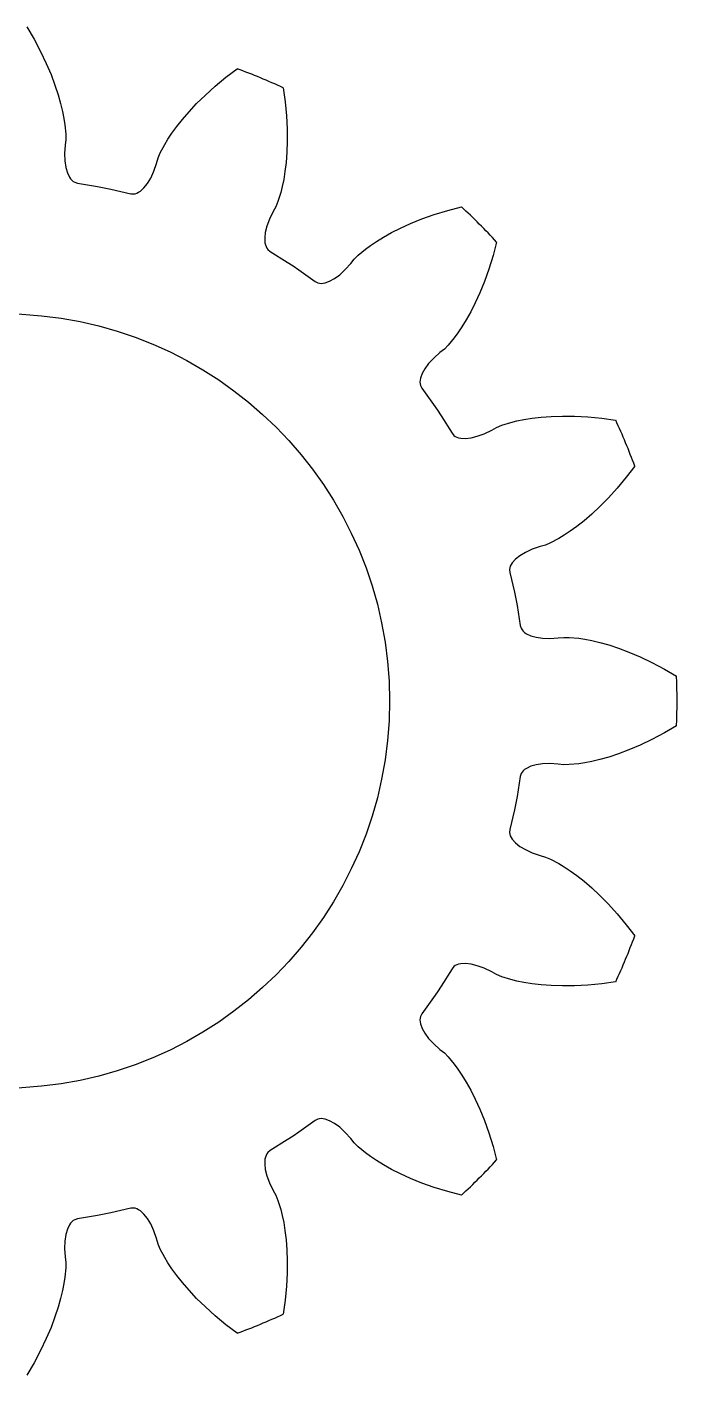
# Model space of a CAD drawing. Header units: millimetres. Extents: x -10140 to 28592, y 169 to 14599.
# Drawn here: x 3208.9 to 3234.9, y 168.6 to 222.6 of the extents above; entities that cross this region are included whole.
import ezdxf

# ---------------------------------------------------------------- set-up
doc = ezdxf.new("R2010")
doc.units = ezdxf.units.MM
doc.header["$LTSCALE"] = 0.2
doc.layers.add('layer1', color=7, linetype='Continuous')
doc.layers.add('layer3', color=7, linetype='Continuous')

msp = doc.modelspace()

# ---------------------------------------------------------------- linework, layer by layer
msp.add_circle((3207.861, 195.62), 15.5)
msp.add_circle((3207.861, 195.62), 15.5)
at = {"layer": 'layer1'}
for p, q in [((3208.858, 222.601), (3209.141, 222.115)), ((3209.141, 222.115), (3209.405, 221.616)), ((3209.405, 221.616), (3209.63, 221.141)), ((3209.63, 221.141), (3209.82, 220.694)), ((3216.817, 220.588), (3217.264, 220.929)), ((3209.82, 220.694), (3209.978, 220.275)), ((3209.978, 220.275), (3210.105, 219.888)), ((3215.993, 219.876), (3216.382, 220.228)), ((3216.382, 220.228), (3216.817, 220.588)), ((3210.105, 219.888), (3210.205, 219.536)), ((3215.646, 219.535), (3215.993, 219.876)), ((3219.108, 220.165), (3219.183, 219.608)), ((3210.205, 219.536), (3210.281, 219.217)), ((3210.281, 219.217), (3210.336, 218.935)), ((3215.074, 218.9), (3215.34, 219.209)), ((3215.34, 219.209), (3215.646, 219.535)), ((3219.183, 219.608), (3219.235, 219.046)), ((3210.336, 218.935), (3210.374, 218.688)), ((3210.374, 218.688), (3210.407, 218.312)), ((3214.655, 218.347), (3214.847, 218.613)), ((3214.847, 218.613), (3215.074, 218.9)), ((3219.235, 219.046), (3219.262, 218.521)), ((3210.409, 218.091), (3210.385, 217.869)), ((3210.407, 218.312), (3210.409, 218.091)), ((3214.367, 217.893), (3214.496, 218.108)), ((3214.496, 218.108), (3214.655, 218.347)), ((3219.266, 218.035), (3219.252, 217.588)), ((3219.262, 218.521), (3219.266, 218.035)), ((3210.385, 217.869), (3210.364, 217.534)), ((3210.364, 217.534), (3210.374, 217.238)), ((3214.105, 217.356), (3214.192, 217.559)), ((3214.192, 217.559), (3214.367, 217.893)), ((3219.252, 217.588), (3219.221, 217.182)), ((3210.374, 217.238), (3210.412, 216.981)), ((3210.412, 216.981), (3210.474, 216.766)), ((3213.934, 216.824), (3214.042, 217.142)), ((3214.042, 217.142), (3214.105, 217.356)), ((3219.221, 217.182), (3219.179, 216.819)), ((3210.474, 216.766), (3210.556, 216.594)), ((3210.556, 216.594), (3210.604, 216.525)), ((3210.604, 216.525), (3210.656, 216.467)), ((3210.656, 216.467), (3210.711, 216.42)), ((3210.711, 216.42), (3210.77, 216.385)), ((3213.678, 216.331), (3213.811, 216.554)), ((3213.811, 216.554), (3213.934, 216.824)), ((3219.127, 216.495), (3219.07, 216.213)), ((3219.179, 216.819), (3219.127, 216.495)), ((3210.77, 216.385), (3210.877, 216.351)), ((3210.877, 216.351), (3211.678, 216.219)), ((3211.678, 216.219), (3211.948, 216.167)), ((3211.948, 216.167), (3212.217, 216.112)), ((3212.217, 216.112), (3213.007, 215.928)), ((3213.007, 215.928), (3213.12, 215.917)), ((3213.12, 215.917), (3213.187, 215.928)), ((3213.187, 215.928), (3213.256, 215.95)), ((3213.256, 215.95), (3213.326, 215.983)), ((3213.326, 215.983), (3213.397, 216.029)), ((3213.397, 216.029), (3213.539, 216.156)), ((3213.539, 216.156), (3213.678, 216.331)), ((3219.01, 215.97), (3218.898, 215.61)), ((3219.07, 216.213), (3219.01, 215.97)), ((3218.815, 215.406), (3218.708, 215.209)), ((3218.898, 215.61), (3218.815, 215.406)), ((3225.69, 215.26), (3226.234, 215.404)), ((3218.56, 214.908), (3218.456, 214.63)), ((3218.708, 215.209), (3218.56, 214.908)), ((3224.205, 214.735), (3224.656, 214.917)), ((3224.656, 214.917), (3225.151, 215.093)), ((3225.151, 215.093), (3225.69, 215.26)), ((3218.392, 214.379), (3218.367, 214.156)), ((3218.456, 214.63), (3218.392, 214.379)), ((3223.115, 214.189), (3223.434, 214.367)), ((3223.434, 214.367), (3223.798, 214.551)), ((3223.798, 214.551), (3224.205, 214.735)), ((3218.367, 214.156), (3218.378, 213.966)), ((3218.378, 213.966), (3218.395, 213.884)), ((3218.395, 213.884), (3218.421, 213.81)), ((3218.421, 213.81), (3218.454, 213.746)), ((3218.454, 213.746), (3218.495, 213.691)), ((3222.106, 213.467), (3222.395, 213.708)), ((3222.395, 213.708), (3222.597, 213.856)), ((3222.597, 213.856), (3222.835, 214.017)), ((3222.835, 214.017), (3223.115, 214.189)), ((3227.645, 213.993), (3227.501, 213.45)), ((3218.495, 213.691), (3218.581, 213.619)), ((3218.581, 213.619), (3219.271, 213.19)), ((3219.271, 213.19), (3219.5, 213.039)), ((3221.808, 213.138), (3221.948, 213.312)), ((3221.948, 213.312), (3222.106, 213.467)), ((3227.501, 213.45), (3227.334, 212.91)), ((3219.5, 213.039), (3219.727, 212.885)), ((3219.727, 212.885), (3220.387, 212.412)), ((3221.161, 212.529), (3221.369, 212.684)), ((3221.369, 212.684), (3221.586, 212.886)), ((3221.586, 212.886), (3221.808, 213.138)), ((3227.334, 212.91), (3227.158, 212.415)), ((3220.387, 212.412), (3220.487, 212.36)), ((3220.487, 212.36), (3220.553, 212.344)), ((3220.553, 212.344), (3220.625, 212.337)), ((3220.625, 212.337), (3220.703, 212.342)), ((3220.703, 212.342), (3220.786, 212.357)), ((3220.786, 212.357), (3220.966, 212.42)), ((3220.966, 212.42), (3221.161, 212.529)), ((3227.158, 212.415), (3226.976, 211.964)), ((3226.792, 211.557), (3226.608, 211.193)), ((3226.976, 211.964), (3226.792, 211.557)), ((3226.608, 211.193), (3226.43, 210.874)), ((3226.258, 210.594), (3226.097, 210.356)), ((3226.43, 210.874), (3226.258, 210.594)), ((3225.949, 210.154), (3225.708, 209.865)), ((3226.097, 210.356), (3225.949, 210.154)), ((3225.379, 209.567), (3225.127, 209.345)), ((3225.553, 209.707), (3225.379, 209.567)), ((3225.708, 209.865), (3225.553, 209.707)), ((3224.769, 208.92), (3224.661, 208.725)), ((3224.924, 209.129), (3224.769, 208.92)), ((3225.127, 209.345), (3224.924, 209.129)), ((3224.583, 208.462), (3224.578, 208.384)), ((3224.578, 208.384), (3224.584, 208.312)), ((3224.598, 208.545), (3224.583, 208.462)), ((3224.584, 208.312), (3224.601, 208.246)), ((3224.661, 208.725), (3224.598, 208.545)), ((3224.601, 208.246), (3224.653, 208.146)), ((3224.653, 208.146), (3225.126, 207.486)), ((3225.126, 207.486), (3225.28, 207.259)), ((3225.28, 207.259), (3225.431, 207.03)), ((3225.431, 207.03), (3225.86, 206.34)), ((3227.851, 206.657), (3228.211, 206.769)), ((3228.211, 206.769), (3228.454, 206.829)), ((3228.454, 206.829), (3228.736, 206.886)), ((3228.736, 206.886), (3229.06, 206.938)), ((3229.06, 206.938), (3229.423, 206.98)), ((3229.423, 206.98), (3229.829, 207.011)), ((3229.829, 207.011), (3230.276, 207.026)), ((3230.276, 207.026), (3230.762, 207.021)), ((3230.762, 207.021), (3231.287, 206.994)), ((3231.287, 206.994), (3231.849, 206.942)), ((3231.849, 206.942), (3232.406, 206.867)), ((3225.86, 206.34), (3225.932, 206.254)), ((3225.932, 206.254), (3225.987, 206.213)), ((3225.987, 206.213), (3226.051, 206.18)), ((3226.051, 206.18), (3226.125, 206.154)), ((3226.125, 206.154), (3226.207, 206.137)), ((3226.397, 206.126), (3226.62, 206.151)), ((3226.62, 206.151), (3226.871, 206.215)), ((3226.871, 206.215), (3227.149, 206.319)), ((3227.149, 206.319), (3227.45, 206.467)), ((3227.45, 206.467), (3227.646, 206.574)), ((3227.646, 206.574), (3227.851, 206.657)), ((3226.207, 206.137), (3226.397, 206.126)), ((3232.829, 204.576), (3232.469, 204.141)), ((3233.17, 205.023), (3232.829, 204.576)), ((3232.469, 204.141), (3232.117, 203.752)), ((3232.117, 203.752), (3231.776, 203.405)), ((3231.449, 203.099), (3231.141, 202.833)), ((3231.776, 203.405), (3231.449, 203.099)), ((3230.588, 202.414), (3230.348, 202.255)), ((3230.854, 202.606), (3230.588, 202.414)), ((3231.141, 202.833), (3230.854, 202.606)), ((3229.597, 201.864), (3229.383, 201.802)), ((3229.8, 201.951), (3229.597, 201.864)), ((3230.134, 202.126), (3229.8, 201.951)), ((3230.348, 202.255), (3230.134, 202.126)), ((3228.397, 201.298), (3228.27, 201.156)), ((3228.572, 201.437), (3228.397, 201.298)), ((3228.795, 201.57), (3228.572, 201.437)), ((3229.065, 201.693), (3228.795, 201.57)), ((3229.383, 201.802), (3229.065, 201.693)), ((3228.169, 200.946), (3228.158, 200.879)), ((3228.158, 200.879), (3228.169, 200.766)), ((3228.191, 201.015), (3228.169, 200.946)), ((3228.169, 200.766), (3228.353, 199.976)), ((3228.224, 201.085), (3228.191, 201.015)), ((3228.27, 201.156), (3228.224, 201.085)), ((3228.353, 199.976), (3228.408, 199.707)), ((3228.408, 199.707), (3228.46, 199.437)), ((3228.46, 199.437), (3228.592, 198.636)), ((3228.592, 198.636), (3228.626, 198.529)), ((3228.626, 198.529), (3228.661, 198.47)), ((3228.661, 198.47), (3228.708, 198.415)), ((3228.708, 198.415), (3228.766, 198.363)), ((3228.766, 198.363), (3228.835, 198.315)), ((3228.835, 198.315), (3229.007, 198.233)), ((3229.007, 198.233), (3229.222, 198.171)), ((3229.222, 198.171), (3229.479, 198.133)), ((3229.479, 198.133), (3229.775, 198.124)), ((3229.775, 198.124), (3230.11, 198.145)), ((3230.11, 198.145), (3230.332, 198.168)), ((3230.332, 198.168), (3230.553, 198.167)), ((3230.553, 198.167), (3230.929, 198.133)), ((3230.929, 198.133), (3231.176, 198.095)), ((3231.176, 198.095), (3231.458, 198.04)), ((3231.458, 198.04), (3231.777, 197.964)), ((3231.777, 197.964), (3232.129, 197.864)), ((3232.129, 197.864), (3232.516, 197.737)), ((3232.516, 197.737), (3232.934, 197.579)), ((3232.934, 197.579), (3233.382, 197.389)), ((3233.382, 197.389), (3233.857, 197.164)), ((3233.857, 197.164), (3234.356, 196.9)), ((3234.356, 196.9), (3234.842, 196.618)), ((3234.356, 194.339), (3233.857, 194.076)), ((3234.842, 194.622), (3234.356, 194.339)), ((3233.382, 193.85), (3232.934, 193.66)), ((3233.857, 194.076), (3233.382, 193.85)), ((3231.458, 193.199), (3231.176, 193.144)), ((3231.777, 193.276), (3231.458, 193.199)), ((3232.129, 193.375), (3231.777, 193.276)), ((3232.516, 193.503), (3232.129, 193.375)), ((3232.934, 193.66), (3232.516, 193.503)), ((3228.626, 192.711), (3228.592, 192.603)), ((3228.661, 192.769), (3228.626, 192.711)), ((3228.708, 192.824), (3228.661, 192.769)), ((3228.766, 192.876), (3228.708, 192.824)), ((3228.835, 192.924), (3228.766, 192.876)), ((3229.007, 193.007), (3228.835, 192.924)), ((3229.222, 193.068), (3229.007, 193.007)), ((3229.479, 193.106), (3229.222, 193.068)), ((3229.775, 193.116), (3229.479, 193.106)), ((3230.11, 193.095), (3229.775, 193.116)), ((3230.332, 193.071), (3230.11, 193.095)), ((3230.553, 193.073), (3230.332, 193.071)), ((3230.929, 193.107), (3230.553, 193.073)), ((3231.176, 193.144), (3230.929, 193.107)), ((3228.592, 192.603), (3228.46, 191.802)), ((3228.46, 191.802), (3228.408, 191.533)), ((3228.353, 191.264), (3228.169, 190.473)), ((3228.408, 191.533), (3228.353, 191.264)), ((3228.169, 190.473), (3228.158, 190.361)), ((3228.158, 190.361), (3228.169, 190.293)), ((3228.169, 190.293), (3228.191, 190.225)), ((3228.191, 190.225), (3228.224, 190.154)), ((3228.224, 190.154), (3228.27, 190.084)), ((3228.27, 190.084), (3228.397, 189.941)), ((3228.397, 189.941), (3228.572, 189.802)), ((3228.572, 189.802), (3228.795, 189.669)), ((3228.795, 189.669), (3229.065, 189.547)), ((3229.065, 189.547), (3229.383, 189.438)), ((3229.383, 189.438), (3229.597, 189.375)), ((3229.597, 189.375), (3229.8, 189.289)), ((3229.8, 189.289), (3230.134, 189.114)), ((3230.134, 189.114), (3230.348, 188.984)), ((3230.348, 188.984), (3230.588, 188.825)), ((3230.588, 188.825), (3230.854, 188.633)), ((3230.854, 188.633), (3231.141, 188.406)), ((3231.141, 188.406), (3231.449, 188.14)), ((3231.449, 188.14), (3231.776, 187.835)), ((3231.776, 187.835), (3232.117, 187.488)), ((3232.117, 187.488), (3232.469, 187.098)), ((3232.469, 187.098), (3232.829, 186.663)), ((3232.829, 186.663), (3233.17, 186.216)), ((3226.207, 185.103), (3226.125, 185.085)), ((3226.397, 185.113), (3226.207, 185.103)), ((3226.62, 185.088), (3226.397, 185.113)), ((3225.86, 184.899), (3225.431, 184.21)), ((3225.932, 184.986), (3225.86, 184.899)), ((3225.987, 185.026), (3225.932, 184.986)), ((3226.051, 185.059), (3225.987, 185.026)), ((3226.125, 185.085), (3226.051, 185.059)), ((3226.871, 185.024), (3226.62, 185.088)), ((3227.149, 184.92), (3226.871, 185.024)), ((3227.45, 184.773), (3227.149, 184.92)), ((3227.646, 184.665), (3227.45, 184.773)), ((3227.851, 184.583), (3227.646, 184.665)), ((3228.211, 184.47), (3227.851, 184.583)), ((3225.431, 184.21), (3225.28, 183.981)), ((3228.454, 184.41), (3228.211, 184.47)), ((3228.736, 184.353), (3228.454, 184.41)), ((3229.06, 184.302), (3228.736, 184.353)), ((3229.423, 184.259), (3229.06, 184.302)), ((3229.829, 184.229), (3229.423, 184.259)), ((3230.276, 184.214), (3229.829, 184.229)), ((3230.762, 184.218), (3230.276, 184.214)), ((3231.287, 184.245), (3230.762, 184.218)), ((3231.849, 184.297), (3231.287, 184.245)), ((3232.406, 184.372), (3231.849, 184.297)), ((3225.126, 183.753), (3224.653, 183.093)), ((3225.28, 183.981), (3225.126, 183.753)), ((3224.601, 182.993), (3224.584, 182.927)), ((3224.653, 183.093), (3224.601, 182.993)), ((3224.584, 182.927), (3224.578, 182.855)), ((3224.578, 182.855), (3224.583, 182.778)), ((3224.583, 182.778), (3224.598, 182.695)), ((3224.598, 182.695), (3224.661, 182.515)), ((3224.661, 182.515), (3224.769, 182.319)), ((3224.769, 182.319), (3224.924, 182.111)), ((3224.924, 182.111), (3225.127, 181.894)), ((3225.127, 181.894), (3225.379, 181.672)), ((3225.379, 181.672), (3225.553, 181.532)), ((3225.553, 181.532), (3225.708, 181.375)), ((3225.708, 181.375), (3225.949, 181.085)), ((3225.949, 181.085), (3226.097, 180.884)), ((3226.097, 180.884), (3226.258, 180.645)), ((3226.258, 180.645), (3226.43, 180.366)), ((3226.43, 180.366), (3226.608, 180.046)), ((3226.608, 180.046), (3226.792, 179.683)), ((3226.792, 179.683), (3226.976, 179.275)), ((3226.976, 179.275), (3227.158, 178.824)), ((3220.387, 178.827), (3219.727, 178.354)), ((3220.487, 178.88), (3220.387, 178.827)), ((3220.553, 178.896), (3220.487, 178.88)), ((3220.625, 178.902), (3220.553, 178.896)), ((3220.703, 178.898), (3220.625, 178.902)), ((3220.786, 178.882), (3220.703, 178.898)), ((3220.966, 178.819), (3220.786, 178.882)), ((3221.161, 178.711), (3220.966, 178.819)), ((3221.369, 178.556), (3221.161, 178.711)), ((3227.158, 178.824), (3227.334, 178.33)), ((3219.5, 178.2), (3219.271, 178.049)), ((3219.727, 178.354), (3219.5, 178.2)), ((3221.586, 178.353), (3221.369, 178.556)), ((3221.808, 178.102), (3221.586, 178.353)), ((3221.948, 177.928), (3221.808, 178.102)), ((3227.334, 178.33), (3227.501, 177.79)), ((3218.495, 177.548), (3218.454, 177.494)), ((3218.581, 177.621), (3218.495, 177.548)), ((3219.271, 178.049), (3218.581, 177.621)), ((3222.106, 177.773), (3221.948, 177.928)), ((3222.395, 177.531), (3222.106, 177.773)), ((3227.501, 177.79), (3227.645, 177.247)), ((3218.378, 177.273), (3218.367, 177.083)), ((3218.367, 177.083), (3218.392, 176.861)), ((3218.395, 177.356), (3218.378, 177.273)), ((3218.421, 177.429), (3218.395, 177.356)), ((3218.454, 177.494), (3218.421, 177.429)), ((3222.597, 177.383), (3222.395, 177.531)), ((3222.835, 177.222), (3222.597, 177.383)), ((3223.115, 177.051), (3222.835, 177.222)), ((3223.434, 176.872), (3223.115, 177.051)), ((3218.392, 176.861), (3218.456, 176.609)), ((3218.456, 176.609), (3218.56, 176.331)), ((3223.798, 176.689), (3223.434, 176.872)), ((3224.205, 176.504), (3223.798, 176.689)), ((3224.656, 176.322), (3224.205, 176.504)), ((3218.56, 176.331), (3218.708, 176.03)), ((3218.708, 176.03), (3218.815, 175.834)), ((3225.151, 176.146), (3224.656, 176.322)), ((3225.69, 175.979), (3225.151, 176.146)), ((3226.234, 175.835), (3225.69, 175.979)), ((3218.815, 175.834), (3218.898, 175.629)), ((3218.898, 175.629), (3219.01, 175.269)), ((3210.77, 174.854), (3210.711, 174.819)), ((3210.877, 174.888), (3210.77, 174.854)), ((3211.678, 175.02), (3210.877, 174.888)), ((3211.948, 175.072), (3211.678, 175.02)), ((3212.217, 175.127), (3211.948, 175.072)), ((3213.007, 175.312), (3212.217, 175.127)), ((3213.12, 175.322), (3213.007, 175.312)), ((3213.187, 175.312), (3213.12, 175.322)), ((3213.256, 175.29), (3213.187, 175.312)), ((3213.326, 175.256), (3213.256, 175.29)), ((3213.397, 175.21), (3213.326, 175.256)), ((3213.539, 175.083), (3213.397, 175.21)), ((3213.678, 174.908), (3213.539, 175.083)), ((3213.811, 174.685), (3213.678, 174.908)), ((3219.01, 175.269), (3219.07, 175.026)), ((3219.07, 175.026), (3219.127, 174.745)), ((3210.474, 174.473), (3210.412, 174.258)), ((3210.556, 174.645), (3210.474, 174.473)), ((3210.604, 174.715), (3210.556, 174.645)), ((3210.656, 174.773), (3210.604, 174.715)), ((3210.711, 174.819), (3210.656, 174.773)), ((3213.934, 174.415), (3213.811, 174.685)), ((3214.042, 174.098), (3213.934, 174.415)), ((3219.127, 174.745), (3219.179, 174.421)), ((3219.179, 174.421), (3219.221, 174.057)), ((3210.374, 174.002), (3210.364, 173.705)), ((3210.412, 174.258), (3210.374, 174.002)), ((3214.105, 173.883), (3214.042, 174.098)), ((3214.192, 173.68), (3214.105, 173.883)), ((3219.221, 174.057), (3219.252, 173.651)), ((3210.364, 173.705), (3210.385, 173.37)), ((3210.385, 173.37), (3210.409, 173.148)), ((3214.367, 173.346), (3214.192, 173.68)), ((3214.496, 173.132), (3214.367, 173.346)), ((3219.252, 173.651), (3219.266, 173.204)), ((3210.407, 172.927), (3210.374, 172.552)), ((3210.409, 173.148), (3210.407, 172.927)), ((3214.655, 172.892), (3214.496, 173.132)), ((3214.847, 172.627), (3214.655, 172.892)), ((3219.262, 172.718), (3219.235, 172.193)), ((3219.266, 173.204), (3219.262, 172.718)), ((3210.336, 172.304), (3210.281, 172.022)), ((3210.374, 172.552), (3210.336, 172.304)), ((3215.074, 172.339), (3214.847, 172.627)), ((3215.34, 172.031), (3215.074, 172.339)), ((3219.235, 172.193), (3219.183, 171.631)), ((3210.205, 171.703), (3210.105, 171.351)), ((3210.281, 172.022), (3210.205, 171.703)), ((3215.646, 171.705), (3215.34, 172.031)), ((3215.993, 171.364), (3215.646, 171.705)), ((3219.183, 171.631), (3219.108, 171.074)), ((3210.105, 171.351), (3209.978, 170.964)), ((3216.382, 171.012), (3215.993, 171.364)), ((3209.82, 170.546), (3209.63, 170.098)), ((3209.978, 170.964), (3209.82, 170.546)), ((3216.817, 170.651), (3216.382, 171.012)), ((3217.264, 170.31), (3216.817, 170.651)), ((3209.63, 170.098), (3209.405, 169.624)), ((3209.405, 169.624), (3209.141, 169.124)), ((3209.141, 169.124), (3208.858, 168.638))]:
    msp.add_line(p, q, dxfattribs=at)
for start, end in [(65.3819, 69.6181), (42.8819, 47.1181), (20.3819, 24.6181), (357.8819, 2.1181), (335.3819, 339.6181), (312.8819, 317.1181), (290.3819, 294.6181)]:
    msp.add_arc((3207.861, 195.62), 27, start, end, dxfattribs=at)
at = {"layer": 'layer3'}
for p, q in [((3208.858, 222.601), (3209.141, 222.115)), ((3209.141, 222.115), (3209.405, 221.616)), ((3209.405, 221.616), (3209.63, 221.141)), ((3209.63, 221.141), (3209.82, 220.694)), ((3216.817, 220.588), (3217.264, 220.929)), ((3209.82, 220.694), (3209.978, 220.275)), ((3209.978, 220.275), (3210.105, 219.888)), ((3215.993, 219.876), (3216.382, 220.228)), ((3216.382, 220.228), (3216.817, 220.588)), ((3210.105, 219.888), (3210.205, 219.536)), ((3215.646, 219.535), (3215.993, 219.876)), ((3219.108, 220.165), (3219.183, 219.608)), ((3210.205, 219.536), (3210.281, 219.217)), ((3210.281, 219.217), (3210.336, 218.935)), ((3215.074, 218.9), (3215.34, 219.209)), ((3215.34, 219.209), (3215.646, 219.535)), ((3219.183, 219.608), (3219.235, 219.046)), ((3210.336, 218.935), (3210.374, 218.688)), ((3210.374, 218.688), (3210.407, 218.312)), ((3214.655, 218.347), (3214.847, 218.613)), ((3214.847, 218.613), (3215.074, 218.9)), ((3219.235, 219.046), (3219.262, 218.521)), ((3210.409, 218.091), (3210.385, 217.869)), ((3210.407, 218.312), (3210.409, 218.091)), ((3214.367, 217.893), (3214.496, 218.108)), ((3214.496, 218.108), (3214.655, 218.347)), ((3219.266, 218.035), (3219.252, 217.588)), ((3219.262, 218.521), (3219.266, 218.035)), ((3210.385, 217.869), (3210.364, 217.534)), ((3210.364, 217.534), (3210.374, 217.238)), ((3214.105, 217.356), (3214.192, 217.559)), ((3214.192, 217.559), (3214.367, 217.893)), ((3219.252, 217.588), (3219.221, 217.182)), ((3210.374, 217.238), (3210.412, 216.981)), ((3210.412, 216.981), (3210.474, 216.766)), ((3213.934, 216.824), (3214.042, 217.142)), ((3214.042, 217.142), (3214.105, 217.356)), ((3219.221, 217.182), (3219.179, 216.819)), ((3210.474, 216.766), (3210.556, 216.594)), ((3210.556, 216.594), (3210.604, 216.525)), ((3210.604, 216.525), (3210.656, 216.467)), ((3210.656, 216.467), (3210.711, 216.42)), ((3210.711, 216.42), (3210.77, 216.385)), ((3213.678, 216.331), (3213.811, 216.554)), ((3213.811, 216.554), (3213.934, 216.824)), ((3219.127, 216.495), (3219.07, 216.213)), ((3219.179, 216.819), (3219.127, 216.495)), ((3210.77, 216.385), (3210.877, 216.351)), ((3210.877, 216.351), (3211.678, 216.219)), ((3211.678, 216.219), (3211.948, 216.167)), ((3211.948, 216.167), (3212.217, 216.112)), ((3212.217, 216.112), (3213.007, 215.928)), ((3213.007, 215.928), (3213.12, 215.917)), ((3213.12, 215.917), (3213.187, 215.928)), ((3213.187, 215.928), (3213.256, 215.95)), ((3213.256, 215.95), (3213.326, 215.983)), ((3213.326, 215.983), (3213.397, 216.029)), ((3213.397, 216.029), (3213.539, 216.156)), ((3213.539, 216.156), (3213.678, 216.331)), ((3219.01, 215.97), (3218.898, 215.61)), ((3219.07, 216.213), (3219.01, 215.97)), ((3218.815, 215.406), (3218.708, 215.209)), ((3218.898, 215.61), (3218.815, 215.406)), ((3225.69, 215.26), (3226.234, 215.404)), ((3218.56, 214.908), (3218.456, 214.63)), ((3218.708, 215.209), (3218.56, 214.908)), ((3224.205, 214.735), (3224.656, 214.917)), ((3224.656, 214.917), (3225.151, 215.093)), ((3225.151, 215.093), (3225.69, 215.26)), ((3218.392, 214.379), (3218.367, 214.156)), ((3218.456, 214.63), (3218.392, 214.379)), ((3223.115, 214.189), (3223.434, 214.367)), ((3223.434, 214.367), (3223.798, 214.551)), ((3223.798, 214.551), (3224.205, 214.735)), ((3218.367, 214.156), (3218.378, 213.966)), ((3218.378, 213.966), (3218.395, 213.884)), ((3218.395, 213.884), (3218.421, 213.81)), ((3218.421, 213.81), (3218.454, 213.746)), ((3218.454, 213.746), (3218.495, 213.691)), ((3222.106, 213.467), (3222.395, 213.708)), ((3222.395, 213.708), (3222.597, 213.856)), ((3222.597, 213.856), (3222.835, 214.017)), ((3222.835, 214.017), (3223.115, 214.189)), ((3227.645, 213.993), (3227.501, 213.45)), ((3218.495, 213.691), (3218.581, 213.619)), ((3218.581, 213.619), (3219.271, 213.19)), ((3219.271, 213.19), (3219.5, 213.039)), ((3221.808, 213.138), (3221.948, 213.312)), ((3221.948, 213.312), (3222.106, 213.467)), ((3227.501, 213.45), (3227.334, 212.91)), ((3219.5, 213.039), (3219.727, 212.885)), ((3219.727, 212.885), (3220.387, 212.412)), ((3221.161, 212.529), (3221.369, 212.684)), ((3221.369, 212.684), (3221.586, 212.886)), ((3221.586, 212.886), (3221.808, 213.138)), ((3227.334, 212.91), (3227.158, 212.415)), ((3220.387, 212.412), (3220.487, 212.36)), ((3220.487, 212.36), (3220.553, 212.344)), ((3220.553, 212.344), (3220.625, 212.337)), ((3220.625, 212.337), (3220.703, 212.342)), ((3220.703, 212.342), (3220.786, 212.357)), ((3220.786, 212.357), (3220.966, 212.42)), ((3220.966, 212.42), (3221.161, 212.529)), ((3227.158, 212.415), (3226.976, 211.964)), ((3226.792, 211.557), (3226.608, 211.193)), ((3226.976, 211.964), (3226.792, 211.557)), ((3226.608, 211.193), (3226.43, 210.874)), ((3226.258, 210.594), (3226.097, 210.356)), ((3226.43, 210.874), (3226.258, 210.594)), ((3225.949, 210.154), (3225.708, 209.865)), ((3226.097, 210.356), (3225.949, 210.154)), ((3225.379, 209.567), (3225.127, 209.345)), ((3225.553, 209.707), (3225.379, 209.567)), ((3225.708, 209.865), (3225.553, 209.707)), ((3224.769, 208.92), (3224.661, 208.725)), ((3224.924, 209.129), (3224.769, 208.92)), ((3225.127, 209.345), (3224.924, 209.129)), ((3224.583, 208.462), (3224.578, 208.384)), ((3224.578, 208.384), (3224.584, 208.312)), ((3224.598, 208.545), (3224.583, 208.462)), ((3224.584, 208.312), (3224.601, 208.246)), ((3224.661, 208.725), (3224.598, 208.545)), ((3224.601, 208.246), (3224.653, 208.146)), ((3224.653, 208.146), (3225.126, 207.486)), ((3225.126, 207.486), (3225.28, 207.259)), ((3225.28, 207.259), (3225.431, 207.03)), ((3225.431, 207.03), (3225.86, 206.34)), ((3227.851, 206.657), (3228.211, 206.769)), ((3228.211, 206.769), (3228.454, 206.829)), ((3228.454, 206.829), (3228.736, 206.886)), ((3228.736, 206.886), (3229.06, 206.938)), ((3229.06, 206.938), (3229.423, 206.98)), ((3229.423, 206.98), (3229.829, 207.011)), ((3229.829, 207.011), (3230.276, 207.026)), ((3230.276, 207.026), (3230.762, 207.021)), ((3230.762, 207.021), (3231.287, 206.994)), ((3231.287, 206.994), (3231.849, 206.942)), ((3231.849, 206.942), (3232.406, 206.867)), ((3225.86, 206.34), (3225.932, 206.254)), ((3225.932, 206.254), (3225.987, 206.213)), ((3225.987, 206.213), (3226.051, 206.18)), ((3226.051, 206.18), (3226.125, 206.154)), ((3226.125, 206.154), (3226.207, 206.137)), ((3226.397, 206.126), (3226.62, 206.151)), ((3226.62, 206.151), (3226.871, 206.215)), ((3226.871, 206.215), (3227.149, 206.319)), ((3227.149, 206.319), (3227.45, 206.467)), ((3227.45, 206.467), (3227.646, 206.574)), ((3227.646, 206.574), (3227.851, 206.657)), ((3226.207, 206.137), (3226.397, 206.126)), ((3232.829, 204.576), (3232.469, 204.141)), ((3233.17, 205.023), (3232.829, 204.576)), ((3232.469, 204.141), (3232.117, 203.752)), ((3232.117, 203.752), (3231.776, 203.405)), ((3231.449, 203.099), (3231.141, 202.833)), ((3231.776, 203.405), (3231.449, 203.099)), ((3230.588, 202.414), (3230.348, 202.255)), ((3230.854, 202.606), (3230.588, 202.414)), ((3231.141, 202.833), (3230.854, 202.606)), ((3229.597, 201.864), (3229.383, 201.802)), ((3229.8, 201.951), (3229.597, 201.864)), ((3230.134, 202.126), (3229.8, 201.951)), ((3230.348, 202.255), (3230.134, 202.126)), ((3228.397, 201.298), (3228.27, 201.156)), ((3228.572, 201.437), (3228.397, 201.298)), ((3228.795, 201.57), (3228.572, 201.437)), ((3229.065, 201.693), (3228.795, 201.57)), ((3228.169, 200.946), (3228.158, 200.879)), ((3228.158, 200.879), (3228.169, 200.766)), ((3228.191, 201.015), (3228.169, 200.946)), ((3228.169, 200.766), (3228.353, 199.976)), ((3228.224, 201.085), (3228.191, 201.015)), ((3228.27, 201.156), (3228.224, 201.085)), ((3228.353, 199.976), (3228.408, 199.707)), ((3228.408, 199.707), (3228.46, 199.437)), ((3228.46, 199.437), (3228.592, 198.636)), ((3228.592, 198.636), (3228.626, 198.529)), ((3228.626, 198.529), (3228.661, 198.47)), ((3228.661, 198.47), (3228.708, 198.415)), ((3228.708, 198.415), (3228.766, 198.363)), ((3228.766, 198.363), (3228.835, 198.315)), ((3228.835, 198.315), (3229.007, 198.233)), ((3229.007, 198.233), (3229.222, 198.171)), ((3229.222, 198.171), (3229.479, 198.133)), ((3229.479, 198.133), (3229.775, 198.124)), ((3229.775, 198.124), (3230.11, 198.145)), ((3230.11, 198.145), (3230.332, 198.168)), ((3230.332, 198.168), (3230.553, 198.167)), ((3230.553, 198.167), (3230.929, 198.133)), ((3230.929, 198.133), (3231.176, 198.095)), ((3231.176, 198.095), (3231.458, 198.04)), ((3231.458, 198.04), (3231.777, 197.964)), ((3232.129, 197.864), (3232.516, 197.737)), ((3232.516, 197.737), (3232.934, 197.579)), ((3232.934, 197.579), (3233.382, 197.389)), ((3233.382, 197.389), (3233.857, 197.164)), ((3233.857, 197.164), (3234.356, 196.9)), ((3234.356, 196.9), (3234.842, 196.618)), ((3234.356, 194.339), (3233.857, 194.076)), ((3234.842, 194.622), (3234.356, 194.339)), ((3233.382, 193.85), (3232.934, 193.66)), ((3233.857, 194.076), (3233.382, 193.85)), ((3231.458, 193.199), (3231.176, 193.144)), ((3231.777, 193.276), (3231.458, 193.199)), ((3232.129, 193.375), (3231.777, 193.276)), ((3232.516, 193.503), (3232.129, 193.375)), ((3232.934, 193.66), (3232.516, 193.503)), ((3228.626, 192.711), (3228.592, 192.603)), ((3228.661, 192.769), (3228.626, 192.711)), ((3228.708, 192.824), (3228.661, 192.769)), ((3228.766, 192.876), (3228.708, 192.824)), ((3228.835, 192.924), (3228.766, 192.876)), ((3229.007, 193.007), (3228.835, 192.924)), ((3229.222, 193.068), (3229.007, 193.007)), ((3229.479, 193.106), (3229.222, 193.068)), ((3229.775, 193.116), (3229.479, 193.106)), ((3230.11, 193.095), (3229.775, 193.116)), ((3230.332, 193.071), (3230.11, 193.095)), ((3230.553, 193.073), (3230.332, 193.071)), ((3230.929, 193.107), (3230.553, 193.073)), ((3231.176, 193.144), (3230.929, 193.107)), ((3228.592, 192.603), (3228.46, 191.802)), ((3228.46, 191.802), (3228.408, 191.533)), ((3228.353, 191.264), (3228.169, 190.473)), ((3228.408, 191.533), (3228.353, 191.264)), ((3228.169, 190.473), (3228.158, 190.361)), ((3228.158, 190.361), (3228.169, 190.293)), ((3228.169, 190.293), (3228.191, 190.225)), ((3228.191, 190.225), (3228.224, 190.154)), ((3228.224, 190.154), (3228.27, 190.084)), ((3228.27, 190.084), (3228.397, 189.941)), ((3228.397, 189.941), (3228.572, 189.802)), ((3228.572, 189.802), (3228.795, 189.669)), ((3228.795, 189.669), (3229.065, 189.547)), ((3229.383, 189.438), (3229.597, 189.375)), ((3229.597, 189.375), (3229.8, 189.289)), ((3229.8, 189.289), (3230.134, 189.114)), ((3230.134, 189.114), (3230.348, 188.984)), ((3230.348, 188.984), (3230.588, 188.825)), ((3230.588, 188.825), (3230.854, 188.633)), ((3230.854, 188.633), (3231.141, 188.406)), ((3231.141, 188.406), (3231.449, 188.14)), ((3231.449, 188.14), (3231.776, 187.835)), ((3231.776, 187.835), (3232.117, 187.488)), ((3232.117, 187.488), (3232.469, 187.098)), ((3232.469, 187.098), (3232.829, 186.663)), ((3232.829, 186.663), (3233.17, 186.216)), ((3226.207, 185.103), (3226.125, 185.085)), ((3226.397, 185.113), (3226.207, 185.103)), ((3226.62, 185.088), (3226.397, 185.113)), ((3225.86, 184.899), (3225.431, 184.21)), ((3225.932, 184.986), (3225.86, 184.899)), ((3225.987, 185.026), (3225.932, 184.986)), ((3226.051, 185.059), (3225.987, 185.026)), ((3226.125, 185.085), (3226.051, 185.059)), ((3226.871, 185.024), (3226.62, 185.088)), ((3227.149, 184.92), (3226.871, 185.024)), ((3227.45, 184.773), (3227.149, 184.92)), ((3227.646, 184.665), (3227.45, 184.773)), ((3227.851, 184.583), (3227.646, 184.665)), ((3228.211, 184.47), (3227.851, 184.583)), ((3225.431, 184.21), (3225.28, 183.981)), ((3228.454, 184.41), (3228.211, 184.47)), ((3228.736, 184.353), (3228.454, 184.41)), ((3229.06, 184.302), (3228.736, 184.353)), ((3229.423, 184.259), (3229.06, 184.302)), ((3229.829, 184.229), (3229.423, 184.259)), ((3230.276, 184.214), (3229.829, 184.229)), ((3230.762, 184.218), (3230.276, 184.214)), ((3231.287, 184.245), (3230.762, 184.218)), ((3231.849, 184.297), (3231.287, 184.245)), ((3232.406, 184.372), (3231.849, 184.297)), ((3225.126, 183.753), (3224.653, 183.093)), ((3225.28, 183.981), (3225.126, 183.753)), ((3224.601, 182.993), (3224.584, 182.927)), ((3224.653, 183.093), (3224.601, 182.993)), ((3224.584, 182.927), (3224.578, 182.855)), ((3224.578, 182.855), (3224.583, 182.778)), ((3224.583, 182.778), (3224.598, 182.695)), ((3224.598, 182.695), (3224.661, 182.515)), ((3224.661, 182.515), (3224.769, 182.319)), ((3224.769, 182.319), (3224.924, 182.111)), ((3224.924, 182.111), (3225.127, 181.894)), ((3225.127, 181.894), (3225.379, 181.672)), ((3225.379, 181.672), (3225.553, 181.532)), ((3225.553, 181.532), (3225.708, 181.375)), ((3225.708, 181.375), (3225.949, 181.085)), ((3225.949, 181.085), (3226.097, 180.884)), ((3226.097, 180.884), (3226.258, 180.645)), ((3226.258, 180.645), (3226.43, 180.366)), ((3226.43, 180.366), (3226.608, 180.046)), ((3226.608, 180.046), (3226.792, 179.683)), ((3226.792, 179.683), (3226.976, 179.275)), ((3226.976, 179.275), (3227.158, 178.824)), ((3220.387, 178.827), (3219.727, 178.354)), ((3220.487, 178.88), (3220.387, 178.827)), ((3220.553, 178.896), (3220.487, 178.88)), ((3220.625, 178.902), (3220.553, 178.896)), ((3220.703, 178.898), (3220.625, 178.902)), ((3220.786, 178.882), (3220.703, 178.898)), ((3220.966, 178.819), (3220.786, 178.882)), ((3221.161, 178.711), (3220.966, 178.819)), ((3221.369, 178.556), (3221.161, 178.711)), ((3227.158, 178.824), (3227.334, 178.33)), ((3219.5, 178.2), (3219.271, 178.049)), ((3219.727, 178.354), (3219.5, 178.2)), ((3221.586, 178.353), (3221.369, 178.556)), ((3221.808, 178.102), (3221.586, 178.353)), ((3221.948, 177.928), (3221.808, 178.102)), ((3227.334, 178.33), (3227.501, 177.79)), ((3218.495, 177.548), (3218.454, 177.494)), ((3218.581, 177.621), (3218.495, 177.548)), ((3219.271, 178.049), (3218.581, 177.621)), ((3222.106, 177.773), (3221.948, 177.928)), ((3222.395, 177.531), (3222.106, 177.773)), ((3227.501, 177.79), (3227.645, 177.247)), ((3218.378, 177.273), (3218.367, 177.083)), ((3218.367, 177.083), (3218.392, 176.861)), ((3218.395, 177.356), (3218.378, 177.273)), ((3218.421, 177.429), (3218.395, 177.356)), ((3218.454, 177.494), (3218.421, 177.429)), ((3222.597, 177.383), (3222.395, 177.531)), ((3222.835, 177.222), (3222.597, 177.383)), ((3223.115, 177.051), (3222.835, 177.222)), ((3223.434, 176.872), (3223.115, 177.051)), ((3218.392, 176.861), (3218.456, 176.609)), ((3218.456, 176.609), (3218.56, 176.331)), ((3223.798, 176.689), (3223.434, 176.872)), ((3224.205, 176.504), (3223.798, 176.689)), ((3224.656, 176.322), (3224.205, 176.504)), ((3218.56, 176.331), (3218.708, 176.03)), ((3218.708, 176.03), (3218.815, 175.834)), ((3225.151, 176.146), (3224.656, 176.322)), ((3225.69, 175.979), (3225.151, 176.146)), ((3226.234, 175.835), (3225.69, 175.979)), ((3218.815, 175.834), (3218.898, 175.629)), ((3218.898, 175.629), (3219.01, 175.269)), ((3210.77, 174.854), (3210.711, 174.819)), ((3210.877, 174.888), (3210.77, 174.854)), ((3211.678, 175.02), (3210.877, 174.888)), ((3211.948, 175.072), (3211.678, 175.02)), ((3212.217, 175.127), (3211.948, 175.072)), ((3213.007, 175.312), (3212.217, 175.127)), ((3213.12, 175.322), (3213.007, 175.312)), ((3213.187, 175.312), (3213.12, 175.322)), ((3213.256, 175.29), (3213.187, 175.312)), ((3213.326, 175.256), (3213.256, 175.29)), ((3213.397, 175.21), (3213.326, 175.256)), ((3213.539, 175.083), (3213.397, 175.21)), ((3213.678, 174.908), (3213.539, 175.083)), ((3213.811, 174.685), (3213.678, 174.908)), ((3219.01, 175.269), (3219.07, 175.026)), ((3219.07, 175.026), (3219.127, 174.745)), ((3210.474, 174.473), (3210.412, 174.258)), ((3210.556, 174.645), (3210.474, 174.473)), ((3210.604, 174.715), (3210.556, 174.645)), ((3210.656, 174.773), (3210.604, 174.715)), ((3210.711, 174.819), (3210.656, 174.773)), ((3213.934, 174.415), (3213.811, 174.685)), ((3214.042, 174.098), (3213.934, 174.415)), ((3219.127, 174.745), (3219.179, 174.421)), ((3219.179, 174.421), (3219.221, 174.057)), ((3210.374, 174.002), (3210.364, 173.705)), ((3210.412, 174.258), (3210.374, 174.002)), ((3214.105, 173.883), (3214.042, 174.098)), ((3214.192, 173.68), (3214.105, 173.883)), ((3219.221, 174.057), (3219.252, 173.651)), ((3210.364, 173.705), (3210.385, 173.37)), ((3210.385, 173.37), (3210.409, 173.148)), ((3214.367, 173.346), (3214.192, 173.68)), ((3214.496, 173.132), (3214.367, 173.346)), ((3219.252, 173.651), (3219.266, 173.204)), ((3210.407, 172.927), (3210.374, 172.552)), ((3210.409, 173.148), (3210.407, 172.927)), ((3214.655, 172.892), (3214.496, 173.132)), ((3214.847, 172.627), (3214.655, 172.892)), ((3219.262, 172.718), (3219.235, 172.193)), ((3219.266, 173.204), (3219.262, 172.718)), ((3210.336, 172.304), (3210.281, 172.022)), ((3210.374, 172.552), (3210.336, 172.304)), ((3215.074, 172.339), (3214.847, 172.627)), ((3215.34, 172.031), (3215.074, 172.339)), ((3219.235, 172.193), (3219.183, 171.631)), ((3210.205, 171.703), (3210.105, 171.351)), ((3210.281, 172.022), (3210.205, 171.703)), ((3215.646, 171.705), (3215.34, 172.031)), ((3215.993, 171.364), (3215.646, 171.705)), ((3219.183, 171.631), (3219.108, 171.074)), ((3210.105, 171.351), (3209.978, 170.964)), ((3216.382, 171.012), (3215.993, 171.364)), ((3209.82, 170.546), (3209.63, 170.098)), ((3209.978, 170.964), (3209.82, 170.546)), ((3216.817, 170.651), (3216.382, 171.012)), ((3217.264, 170.31), (3216.817, 170.651)), ((3209.63, 170.098), (3209.405, 169.624)), ((3209.405, 169.624), (3209.141, 169.124)), ((3209.141, 169.124), (3208.858, 168.638))]:
    msp.add_line(p, q, dxfattribs=at)
for start, end in [(65.3819, 69.6181), (42.8819, 47.1181), (20.3819, 24.6181), (357.8819, 2.1181), (335.3819, 339.6181), (312.8819, 317.1181), (290.3819, 294.6181)]:
    msp.add_arc((3207.861, 195.62), 27, start, end, dxfattribs=at)

doc.saveas('drawing.dxf')
